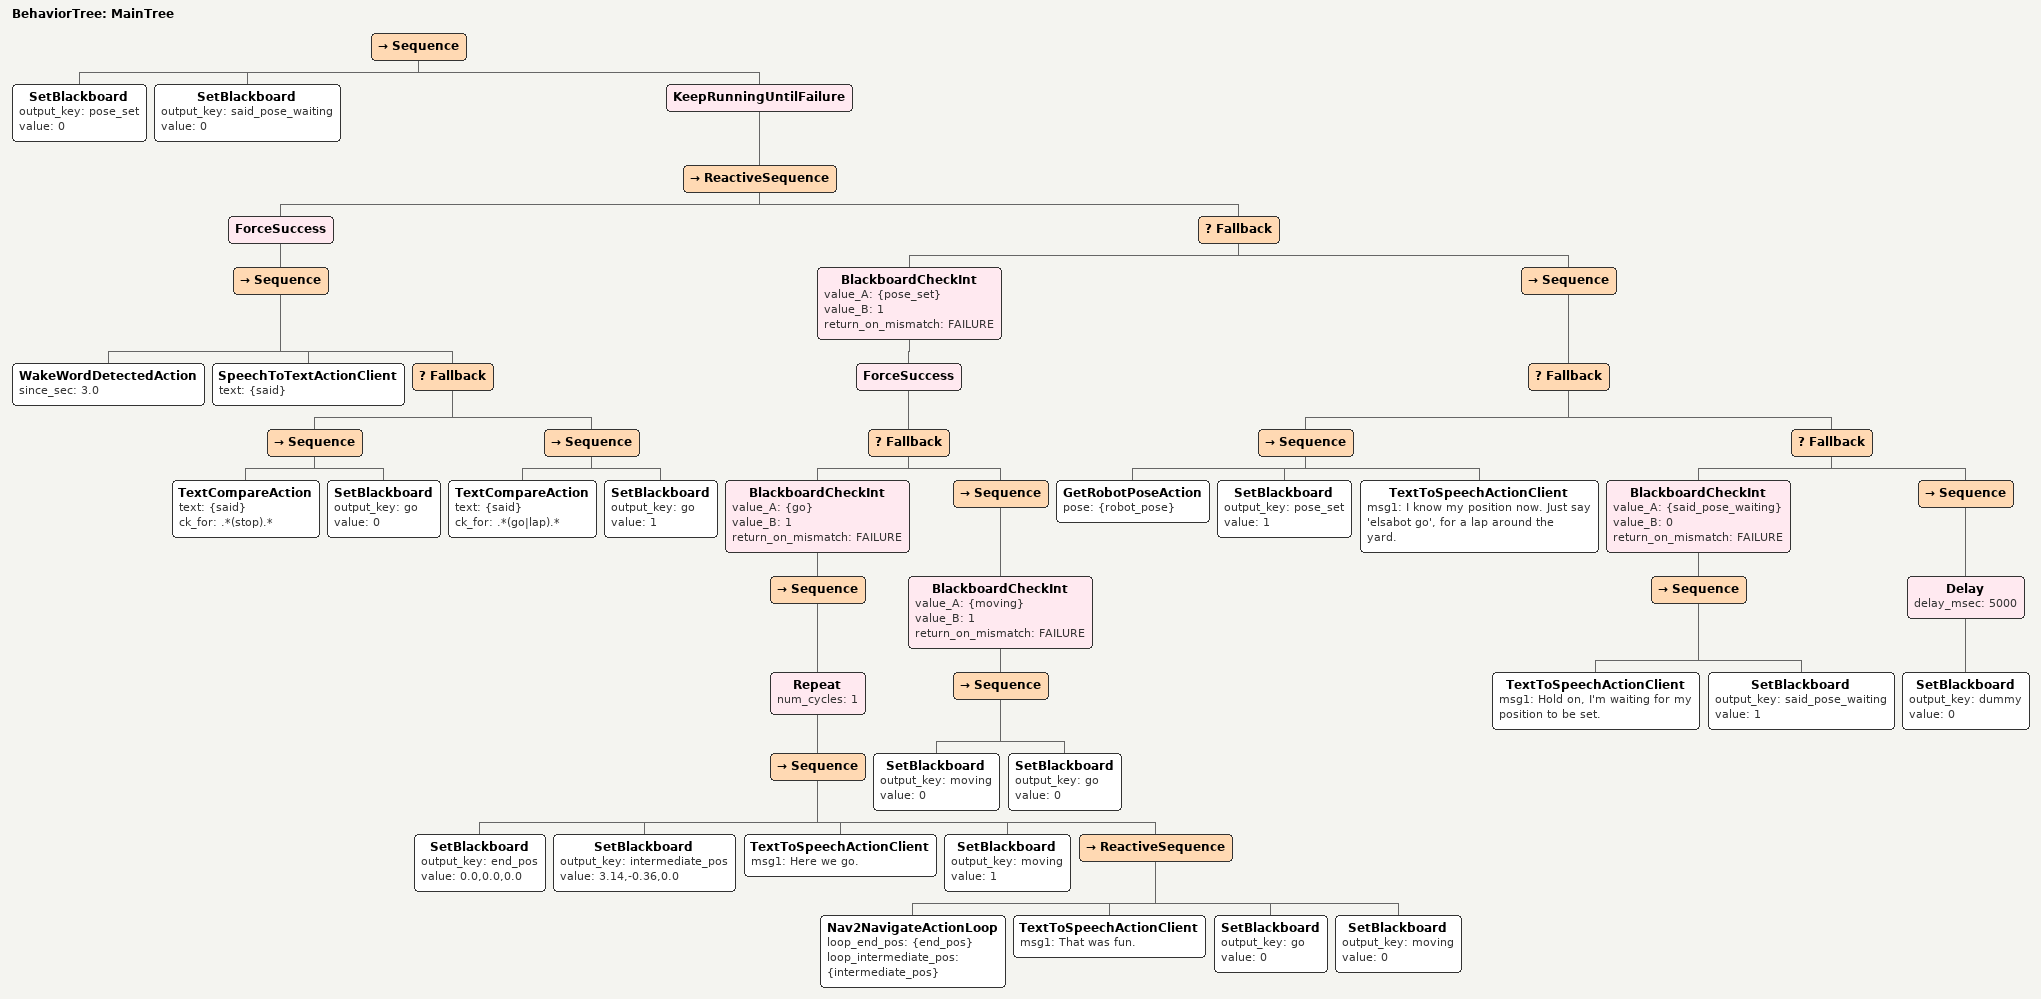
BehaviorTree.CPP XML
<root BTCPP_format="4" main_tree_to_execute = "MainTree">
    <BehaviorTree ID="MainTree">
        <Sequence>
            <SetBlackboard output_key="pose_set" value="0" />
            <SetBlackboard output_key="said_pose_waiting" value="0" />

            <KeepRunningUntilFailure>
                <ReactiveSequence>
                    <ForceSuccess>
                        <Sequence>
                            <WakeWordDetectedAction since_sec="3.0" />
                            <SpeechToTextActionClient text="{said}" />
                            <Fallback>
                                <Sequence>
                                    <TextCompareAction text="{said}" ck_for=".*(stop).*" />
                                    <SetBlackboard output_key="go" value="0" />
                                </Sequence>
                                <Sequence>
                                    <TextCompareAction text="{said}" ck_for=".*(go|lap).*" />
                                    <SetBlackboard output_key="go" value="1" />
                                </Sequence>
                            </Fallback>
                        </Sequence>
                    </ForceSuccess>
                    <Fallback>
                        <BlackboardCheckInt value_A="{pose_set}" value_B="1" return_on_mismatch="FAILURE">
                            <ForceSuccess>
                                <Fallback>
                                    <BlackboardCheckInt value_A="{go}" value_B="1" return_on_mismatch="FAILURE" >
                                        <Sequence>
                                            <Repeat num_cycles="1">
                                                <Sequence>
                                                    <SetBlackboard output_key="end_pos" value="0.0,0.0,0.0" />
                                                    <SetBlackboard output_key="intermediate_pos" value="3.14,-0.36,0.0" />
                                                    <TextToSpeechActionClient msg1="Here we go." />
                                                    <SetBlackboard output_key="moving" value="1" />
                                                    <ReactiveSequence>
                                                        <Nav2NavigateActionLoop loop_end_pos="{end_pos}" loop_intermediate_pos="{intermediate_pos}"/>
                                                        <TextToSpeechActionClient msg1="That was fun." />
                                                        <SetBlackboard output_key="go" value="0" />
                                                        <SetBlackboard output_key="moving" value="0" />
                                                    </ReactiveSequence>
                                                </Sequence>
                                            </Repeat>
                                        </Sequence>
                                    </BlackboardCheckInt>
                                    <Sequence>
                                        <BlackboardCheckInt value_A="{moving}" value_B="1" return_on_mismatch="FAILURE">
                                            <Sequence>
                                                <SetBlackboard output_key="moving" value="0" />
                                                <SetBlackboard output_key="go" value="0" />
                                            </Sequence>
                                        </BlackboardCheckInt>
                                    </Sequence>
                                </Fallback>
                            </ForceSuccess>
                        </BlackboardCheckInt>
                        <Sequence>
                            <Fallback>
                                <Sequence>
                                    <GetRobotPoseAction pose="{robot_pose}" />
                                    <SetBlackboard output_key="pose_set" value="1" />
                                    <TextToSpeechActionClient msg1="I know my position now.  Just say 'elsabot go', for a lap around the yard." />
                                </Sequence>
                                <Fallback>
                                    <BlackboardCheckInt value_A="{said_pose_waiting}" value_B="0" return_on_mismatch="FAILURE">
                                        <Sequence>
                                            <TextToSpeechActionClient msg1="Hold on, I'm waiting for my position to be set." />
                                            <SetBlackboard output_key="said_pose_waiting" value="1" />
                                        </Sequence>
                                    </BlackboardCheckInt>
                                    <Sequence>
                                        <Delay delay_msec="5000">
                                            <SetBlackboard output_key="dummy" value="0" />
                                        </Delay>
                                    </Sequence>
                                </Fallback>
                            </Fallback>
                        </Sequence>
                    </Fallback>
                </ReactiveSequence>
            </KeepRunningUntilFailure>
        </Sequence>
    </BehaviorTree>
</root>
